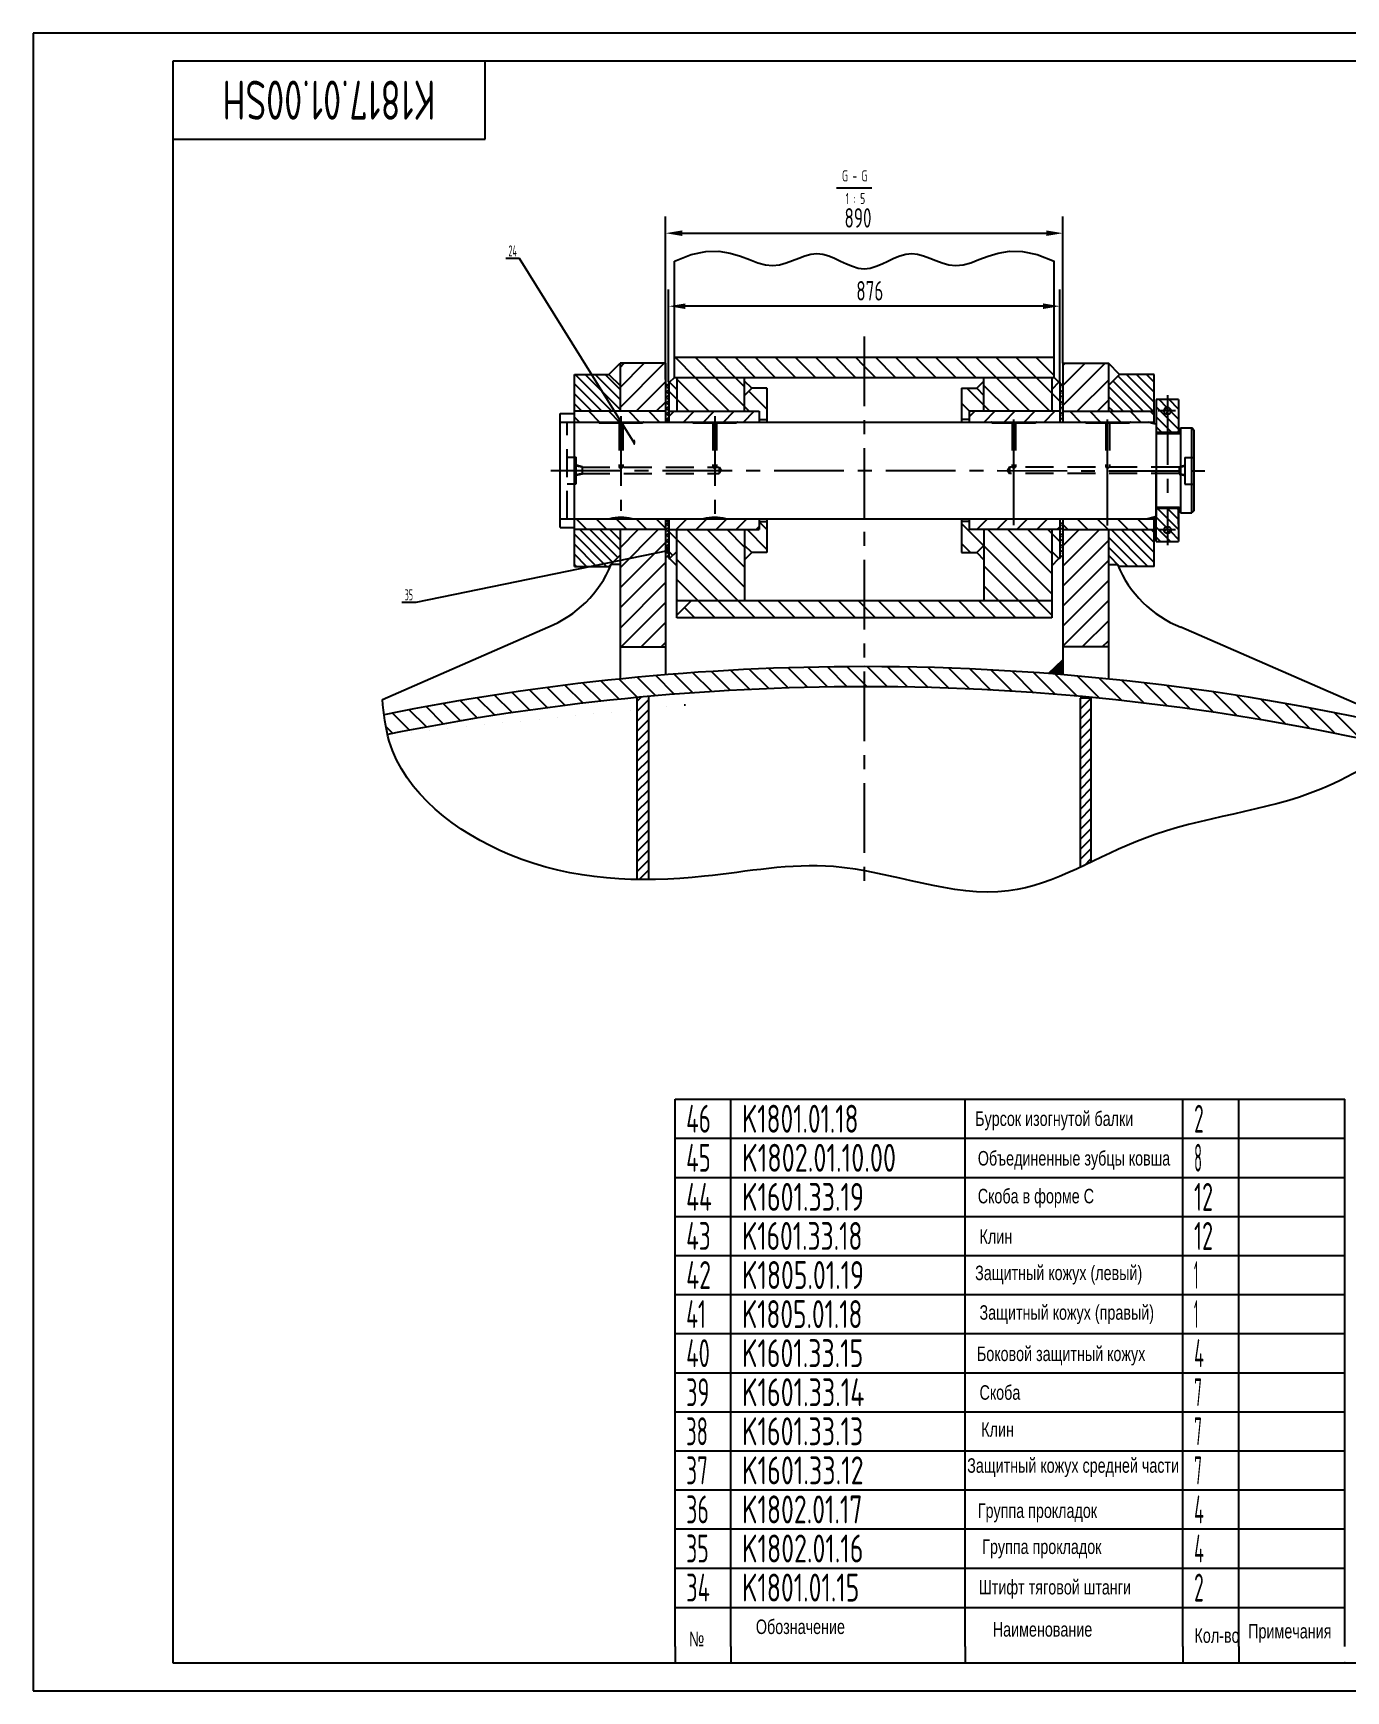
# Model space of a CAD drawing. Header units: millimetres. Extents: x 0 to 21000, y 0 to 14850.
# Drawn here: x 0 to 11759, y 0 to 14850 of the extents above; entities that cross this region are included whole.
import ezdxf
from ezdxf.enums import TextEntityAlignment as Align

# ---------------------------------------------------------------- set-up
doc = ezdxf.new("R2010")
doc.units = ezdxf.units.MM
doc.header["$LTSCALE"] = 500
doc.linetypes.add('F', pattern=[0.75, 0.5, -0.25])
doc.linetypes.add('G', pattern=[2, 1.25, -0.25, 0.25, -0.25])
for name, color, linetype in [('01', 7, 'Continuous'), ('02', 1, 'Continuous'), ('04', 2, 'F'), ('05', 4, 'G'), ('08', 1, 'Continuous'), ('11', 3, 'Continuous')]:
    doc.layers.add(name, color=color, linetype=linetype)
doc.styles.get("Standard").update_dxf_attribs({"font": 'isocp', "width": 0.707, "bigfont": 'intecad.shx'})
doc.dimstyles.new('INTE', dxfattribs={"dimscale": 50, "dimtxt": 3.5, "dimasz": 3, "dimexe": 3, "dimexo": 0, "dimgap": 1, "dimtad": 1, "dimdec": 3, "dimdsep": 46, "dimtxsty": 'Standard', "dimcen": 0, "dimclrd": 1, "dimclre": 1, "dimclrt": 3, "dimadec": 4, "dimazin": 0, "dimtfac": 1, "dimtdec": 3, "dimtmove": 0, "dimatfit": 0, "dimfxl": 1, "dimarcsym": 0})
pattern_1 = [(135, (-21492.16, -3377.96), (-89.80256, -89.80256), [])]
pattern_2 = [(45, (2329.9, 6773.44), (-89.8026, 89.8026), [])]
pattern_3 = [(45, (2329.896, 6773.435), (-44.9013, 44.9013), [])]

# ---------------------------------------------------------------- blocks, each defined once
blk = doc.blocks.new('*D174')
at = {"layer": '08', "color": 1, "lineweight": -2}
for p, q in [((5665, 11746), (5665, 13208)), ((9225, 11893), (9225, 13208)), ((5815, 13058), (9075, 13058))]:
    blk.add_line(p, q, dxfattribs=at)
at = {"layer": '08', "color": 1}
for points in [[(5815, 13083), (5815, 13033), (5665, 13058)], [(9075, 13083), (9075, 13033), (9225, 13058)]]:
    blk.add_solid(points, dxfattribs=at)
at = {"layer": 'Defpoints', "color": 0}
for p in [(9225, 13058), (9225, 11893), (5665, 11746)]:
    blk.add_point(p, dxfattribs=at)
at = {"layer": '08', "color": 3, "insert": (7389, 13195), "char_height": 175, "attachment_point": 5}
blk.add_mtext('890', dxfattribs=at)
blk = doc.blocks.new('*D175')
at = {"layer": '08', "color": 1, "lineweight": -2}
for p, q in [((5693, 11723), (5693, 12554)), ((9197, 11723), (9197, 12554)), ((9047, 12404), (5843, 12404))]:
    blk.add_line(p, q, dxfattribs=at)
at = {"layer": '08', "color": 1}
for points in [[(5843, 12429), (5843, 12379), (5693, 12404)], [(9047, 12429), (9047, 12379), (9197, 12404)]]:
    blk.add_solid(points, dxfattribs=at)
at = {"layer": 'Defpoints', "color": 0}
for p in [(5693, 12404), (5693, 11723), (9197, 11723)]:
    blk.add_point(p, dxfattribs=at)
at = {"layer": '08', "color": 3, "insert": (7495, 12542), "char_height": 175, "attachment_point": 5}
blk.add_mtext('876', dxfattribs=at)
blk = doc.blocks.new('*U114', base_point=(251.96, 168.31))
at = {"layer": '01'}
for p, q in [((251.96, 168.31), (251.96, 182.31)), ((195.96, 168.31), (251.96, 168.31))]:
    blk.add_line(p, q, dxfattribs=at)
blk = doc.blocks.new('*U115')
at = {"layer": '04'}
blk.add_blockref('*U114', (0, 0), dxfattribs=at)
blk = doc.blocks.new('*U116')
at = {"layer": '01'}
for points in [[(415, 292), (25, 292)], [(25, 292), (25, 5)], [(25, 5), (415, 5)]]:
    blk.add_lwpolyline(points, dxfattribs=at)
at = {"layer": '02'}
for points in [[(420, 297), (0, 297)], [(0, 297), (0, 0)], [(0, 0), (420, 0)]]:
    blk.add_lwpolyline(points, dxfattribs=at)
blk = doc.blocks.new('*U154')
at = {"layer": '01'}
for p, q in [((0, -350), (0, 0)), ((6000, -350), (6000, 0))]:
    blk.add_line(p, q, dxfattribs=at)
at = {"layer": '02'}
for p, q in [((0, 0), (500, 0)), ((500, -350), (500, 0)), ((500, 0), (2600, 0)), ((2600, -350), (2600, 0)), ((2600, 0), (4550, 0)), ((4550, -350), (4550, 0)), ((4550, 0), (5050, 0)), ((5050, -350), (5050, 0)), ((5050, 0), (6000, 0))]:
    blk.add_line(p, q, dxfattribs=at)
blk = doc.blocks.new('*U155')
at = {"layer": '01'}
for p, q in [((0, -350), (0, 0)), ((6000, -350), (6000, 0))]:
    blk.add_line(p, q, dxfattribs=at)
at = {"layer": '02'}
for p, q in [((0, 0), (500, 0)), ((500, -350), (500, 0)), ((500, 0), (2600, 0)), ((2600, -350), (2600, 0)), ((2600, 0), (4550, 0)), ((4550, -350), (4550, 0)), ((4550, 0), (5050, 0)), ((5050, -350), (5050, 0)), ((5050, 0), (6000, 0))]:
    blk.add_line(p, q, dxfattribs=at)
blk = doc.blocks.new('*U156')
at = {"layer": '01'}
for p, q in [((0, -350), (0, 0)), ((6000, -350), (6000, 0))]:
    blk.add_line(p, q, dxfattribs=at)
at = {"layer": '02'}
for p, q in [((0, 0), (500, 0)), ((500, -350), (500, 0)), ((500, 0), (2600, 0)), ((2600, -350), (2600, 0)), ((2600, 0), (4550, 0)), ((4550, -350), (4550, 0)), ((4550, 0), (5050, 0)), ((5050, -350), (5050, 0)), ((5050, 0), (6000, 0))]:
    blk.add_line(p, q, dxfattribs=at)
blk = doc.blocks.new('*U157')
at = {"layer": '01'}
for p, q in [((0, -350), (0, 0)), ((6000, -350), (6000, 0))]:
    blk.add_line(p, q, dxfattribs=at)
at = {"layer": '02'}
for p, q in [((0, 0), (500, 0)), ((500, -350), (500, 0)), ((500, 0), (2600, 0)), ((2600, -350), (2600, 0)), ((2600, 0), (4550, 0)), ((4550, -350), (4550, 0)), ((4550, 0), (5050, 0)), ((5050, -350), (5050, 0)), ((5050, 0), (6000, 0))]:
    blk.add_line(p, q, dxfattribs=at)
blk = doc.blocks.new('*U158')
at = {"layer": '01'}
for p, q in [((0, -350), (0, 0)), ((6000, -350), (6000, 0))]:
    blk.add_line(p, q, dxfattribs=at)
at = {"layer": '02'}
for p, q in [((0, 0), (500, 0)), ((500, -350), (500, 0)), ((500, 0), (2600, 0)), ((2600, -350), (2600, 0)), ((2600, 0), (4550, 0)), ((4550, -350), (4550, 0)), ((4550, 0), (5050, 0)), ((5050, -350), (5050, 0)), ((5050, 0), (6000, 0))]:
    blk.add_line(p, q, dxfattribs=at)
blk = doc.blocks.new('*U159')
at = {"layer": '01'}
for p, q in [((0, -350), (0, 0)), ((6000, -350), (6000, 0))]:
    blk.add_line(p, q, dxfattribs=at)
at = {"layer": '02'}
for p, q in [((0, 0), (500, 0)), ((500, -350), (500, 0)), ((500, 0), (2600, 0)), ((2600, -350), (2600, 0)), ((2600, 0), (4550, 0)), ((4550, -350), (4550, 0)), ((4550, 0), (5050, 0)), ((5050, -350), (5050, 0)), ((5050, 0), (6000, 0))]:
    blk.add_line(p, q, dxfattribs=at)
blk = doc.blocks.new('*U160')
at = {"layer": '01'}
for p, q in [((0, -350), (0, 0)), ((6000, -350), (6000, 0))]:
    blk.add_line(p, q, dxfattribs=at)
at = {"layer": '02'}
for p, q in [((0, 0), (500, 0)), ((500, -350), (500, 0)), ((500, 0), (2600, 0)), ((2600, -350), (2600, 0)), ((2600, 0), (4550, 0)), ((4550, -350), (4550, 0)), ((4550, 0), (5050, 0)), ((5050, -350), (5050, 0)), ((5050, 0), (6000, 0))]:
    blk.add_line(p, q, dxfattribs=at)
blk = doc.blocks.new('*U161')
at = {"layer": '01'}
for p, q in [((0, -350), (0, 0)), ((6000, -350), (6000, 0))]:
    blk.add_line(p, q, dxfattribs=at)
at = {"layer": '02'}
for p, q in [((0, 0), (500, 0)), ((500, -350), (500, 0)), ((500, 0), (2600, 0)), ((2600, -350), (2600, 0)), ((2600, 0), (4550, 0)), ((4550, -350), (4550, 0)), ((4550, 0), (5050, 0)), ((5050, -350), (5050, 0)), ((5050, 0), (6000, 0))]:
    blk.add_line(p, q, dxfattribs=at)
blk = doc.blocks.new('*U162')
at = {"layer": '01'}
for p, q in [((0, -350), (0, 0)), ((6000, -350), (6000, 0))]:
    blk.add_line(p, q, dxfattribs=at)
at = {"layer": '02'}
for p, q in [((0, 0), (500, 0)), ((500, -350), (500, 0)), ((500, 0), (2600, 0)), ((2600, -350), (2600, 0)), ((2600, 0), (4550, 0)), ((4550, -350), (4550, 0)), ((4550, 0), (5050, 0)), ((5050, -350), (5050, 0)), ((5050, 0), (6000, 0))]:
    blk.add_line(p, q, dxfattribs=at)
blk = doc.blocks.new('*U163')
at = {"layer": '01'}
for p, q in [((0, -350), (0, 0)), ((6000, -350), (6000, 0))]:
    blk.add_line(p, q, dxfattribs=at)
at = {"layer": '02'}
for p, q in [((0, 0), (500, 0)), ((500, -350), (500, 0)), ((500, 0), (2600, 0)), ((2600, -350), (2600, 0)), ((2600, 0), (4550, 0)), ((4550, -350), (4550, 0)), ((4550, 0), (5050, 0)), ((5050, -350), (5050, 0)), ((5050, 0), (6000, 0))]:
    blk.add_line(p, q, dxfattribs=at)
blk = doc.blocks.new('*U164')
at = {"layer": '01'}
for p, q in [((0, -350), (0, 0)), ((6000, -350), (6000, 0))]:
    blk.add_line(p, q, dxfattribs=at)
at = {"layer": '02'}
for p, q in [((0, 0), (500, 0)), ((500, -350), (500, 0)), ((500, 0), (2600, 0)), ((2600, -350), (2600, 0)), ((2600, 0), (4550, 0)), ((4550, -350), (4550, 0)), ((4550, 0), (5050, 0)), ((5050, -350), (5050, 0)), ((5050, 0), (6000, 0))]:
    blk.add_line(p, q, dxfattribs=at)
blk = doc.blocks.new('*U165')
at = {"layer": '01'}
for p, q in [((0, -350), (0, 0)), ((6000, -350), (6000, 0))]:
    blk.add_line(p, q, dxfattribs=at)
at = {"layer": '02'}
for p, q in [((0, 0), (500, 0)), ((500, -350), (500, 0)), ((500, 0), (2600, 0)), ((2600, -350), (2600, 0)), ((2600, 0), (4550, 0)), ((4550, -350), (4550, 0)), ((4550, 0), (5050, 0)), ((5050, -350), (5050, 0)), ((5050, 0), (6000, 0))]:
    blk.add_line(p, q, dxfattribs=at)
blk = doc.blocks.new('*U166')
at = {"layer": '01'}
for p, q in [((0, -350), (0, 0)), ((0, 0), (500, 0)), ((500, 0), (2600, 0)), ((2600, 0), (4550, 0)), ((4550, 0), (5050, 0)), ((5050, 0), (6000, 0)), ((6000, -350), (6000, 0))]:
    blk.add_line(p, q, dxfattribs=at)
at = {"layer": '02'}
for p, q in [((500, -350), (500, 0)), ((2600, -350), (2600, 0)), ((4550, -350), (4550, 0)), ((5050, -350), (5050, 0))]:
    blk.add_line(p, q, dxfattribs=at)
blk = doc.blocks.new('*U181')
at = {"layer": '01'}
for p, q in [((0, -350), (0, 0)), ((6000, -350), (6000, 0))]:
    blk.add_line(p, q, dxfattribs=at)
at = {"layer": '02'}
for p, q in [((0, 0), (500, 0)), ((500, -350), (500, 0)), ((500, 0), (2600, 0)), ((2600, -350), (2600, 0)), ((2600, 0), (4550, 0)), ((4550, -350), (4550, 0)), ((4550, 0), (5050, 0)), ((5050, -350), (5050, 0)), ((5050, 0), (6000, 0))]:
    blk.add_line(p, q, dxfattribs=at)

msp = doc.modelspace()

# ---------------------------------------------------------------- hatches: boundary and pattern name
at = {"layer": '01'}
msp.add_hatch(color=256, dxfattribs=at).paths.add_polyline_path([(9225.1963, 9236.3097), (9225.1963, 9102.064, 0.0014916738), (9096.2443, 9112.3)])
at = {"layer": '02', "linetype": 'Continuous'}
h = msp.add_hatch(dxfattribs=at)
h.set_pattern_fill('LINE', color=1, scale=40, angle=45, style=0)
h.set_pattern_definition(pattern_2)
h.paths.add_polyline_path([(5665.1963, 10210.1703), (5257.1963, 10126.0031), (5257.1963, 9351.2595), (5665.1963, 9351.2595)])
h.paths.add_polyline_path([(5665.1963, 10402.5835), (5257.1963, 10402.5835), (5257.1963, 10126.0031), (5665.1963, 10210.1703)])
h.paths.add_polyline_path([(5665.1963, 11892.5835), (5257.1963, 11892.5835), (5257.1963, 11462.5835), (5665.1963, 11462.5835)])
at = {"layer": '02'}
h = msp.add_hatch(dxfattribs=at)
h.set_pattern_fill('ANSI31', color=256, scale=40, angle=90, style=0)
h.set_pattern_definition(pattern_1)
h.paths.add_polyline_path([(5893.1963, 9764.5835), (5765.1963, 9636.5835), (5765.1963, 9612.5835), (7445.1963, 9612.5835), (7445.1963, 9764.5835)])
h.paths.add_polyline_path([(9125.1963, 9612.5835), (9125.1963, 9636.5835), (8997.1963, 9764.5835), (7445.1963, 9764.5835), (7445.1963, 9612.5835)])
h.paths.add_polyline_path([(9125.1963, 9764.5835), (9125.1963, 10402.5835), (8517.1963, 10402.5835), (8517.1963, 9764.5835)])
h.paths.add_polyline_path([(6373.1963, 10402.5835), (5765.1963, 10402.5835), (5765.1963, 9764.5835), (6373.1963, 9764.5835)])
h.paths.add_polyline_path([(5765.1963, 11766.5835), (5765.1963, 11462.5835), (6373.1963, 11462.5835), (6373.1963, 11766.5835)])
h.paths.add_polyline_path([(9125.1963, 11462.5835), (9125.1963, 11766.5835), (8517.1963, 11766.5835), (8517.1963, 11462.5835)])
h.paths.add_polyline_path([(9145.1963, 11766.5835), (9145.1963, 11946.5835), (7445.1963, 11946.5835), (7445.1963, 11766.5835)])
h.paths.add_polyline_path([(8385.1963, 11462.5835), (8517.1963, 11462.5835), (8517.1963, 11604.5835), (8453.1963, 11668.5835), (8317.1963, 11668.5835), (8317.1963, 11388.5835), (8385.1963, 11388.5835)])
h.paths.add_polyline_path([(8453.1963, 10196.5835), (8517.1963, 10260.5835), (8517.1963, 10402.5835), (8385.1963, 10402.5835), (8385.1963, 10476.5835), (8317.1963, 10476.5835), (8317.1963, 10196.5835)])
h.paths.add_polyline_path([(9125.1963, 10206.5835), (9189.1963, 10142.5835), (9197.1963, 10142.5835), (9197.1963, 10402.5835), (9125.1963, 10402.5835)])
h.paths.add_polyline_path([(9197.1963, 11722.5835), (9189.1963, 11722.5835), (9125.1963, 11658.5835), (9125.1963, 11462.5835), (9197.1963, 11462.5835)])
h.paths.add_polyline_path([(6373.1963, 11604.5835), (6373.1963, 11462.5835), (6505.1963, 11462.5835), (6505.1963, 11388.5835), (6573.1963, 11388.5835), (6573.1963, 11668.5835), (6437.1963, 11668.5835)])
h.paths.add_polyline_path([(6505.1963, 10402.5835), (6373.1963, 10402.5835), (6373.1963, 10260.5835), (6437.1963, 10196.5835), (6573.1963, 10196.5835), (6573.1963, 10476.5835), (6505.1963, 10476.5835)])
h.paths.add_polyline_path([(5765.1963, 10402.5835), (5693.1963, 10402.5835), (5693.1963, 10142.5835), (5701.1963, 10142.5835), (5765.1963, 10206.5835)])
h.paths.add_polyline_path([(5765.1963, 11658.5835), (5701.1963, 11722.5835), (5693.1963, 11722.5835), (5693.1963, 11462.5835), (5765.1963, 11462.5835)])
h = msp.add_hatch(dxfattribs=at)
h.set_pattern_fill('ANSI31', color=256, scale=40, angle=90, style=0)
h.set_pattern_definition(pattern_1)
h.paths.add_polyline_path([(5745.1963, 11946.5835), (5745.1963, 11766.5835), (7445.1963, 11766.5835), (7445.1963, 11946.5835)])
at = {"layer": '02', "linetype": 'Continuous'}
h = msp.add_hatch(dxfattribs=at)
h.set_pattern_fill('LINE', color=1, scale=40, angle=45, style=0)
h.set_pattern_definition(pattern_2)
h.paths.add_polyline_path([(9633.1963, 10007.2595), (9633.1963, 10402.5835), (9225.1963, 10402.5835), (9225.1963, 9351.2595), (9633.1963, 9351.2595)])
h.paths.add_polyline_path([(9633.1963, 11892.5835), (9225.1963, 11892.5835), (9225.1963, 11462.5835), (9633.1963, 11462.5835)])
at = {"layer": '02'}
h = msp.add_hatch(dxfattribs=at)
h.set_pattern_fill('LINE', color=256, scale=20, angle=135, style=0)
h.set_pattern_definition([(135, (2329.896, 6773.435), (-44.9013, -44.9013), [])])
h.paths.add_polyline_path([(5257.1963, 10402.5835), (4849.1963, 10402.5835), (4849.1963, 10072.5835), (4998.2447, 10072.5835), (5198.5093, 10113.8965), (5257.1963, 10172.5835)])
h.paths.add_polyline_path([(5198.5093, 10113.8965), (4998.2447, 10072.5835), (5157.1963, 10072.5835)], flags=17)
h.paths.add_polyline_path([(5003.1046, 11792.5835), (4849.1963, 11792.5835), (4849.1963, 11462.5835), (5208.4904, 11462.5835)])
h.paths.add_polyline_path([(5257.1963, 11692.5835), (5157.1963, 11792.5835), (5003.1046, 11792.5835), (5208.4904, 11462.5835), (5257.1963, 11462.5835)])
h.paths.add_polyline_path([(10041.1963, 10402.5835), (9633.1963, 10402.5835), (9633.1963, 10172.5835), (9733.1963, 10072.5835), (10041.1963, 10072.5835)])
h.paths.add_polyline_path([(10041.1963, 11792.5835), (9733.1963, 11792.5835), (9633.1963, 11692.5835), (9633.1963, 11462.5835), (10041.1963, 11462.5835)])
h = msp.add_hatch(dxfattribs=at)
h.set_pattern_fill('ANGLE', color=256, scale=5, angle=45, style=0)
h.set_pattern_definition([(45, (-21492.16, -3377.96), (-24.695704, 24.695704), [25.4, -9.525]), (135, (-21492.16, -3377.96), (-24.695704, -24.695704), [25.4, -9.525])])
h.paths.add_polyline_path([(5693.1963, 10481.4336), (5665.1963, 10481.4215), (5665.1963, 10161.4311), (5693.1963, 10161.4433)])
h.paths.add_polyline_path([(5665.1963, 11382.0304), (5693.1963, 11382.0183), (5693.1963, 11702.0183), (5665.1963, 11702.0305)])
h = msp.add_hatch(dxfattribs=at)
h.set_pattern_fill('ANGLE', color=256, scale=5, angle=45, style=0)
h.set_pattern_definition([(135, (36382.553, -3377.96), (24.695704, 24.695704), [25.4, -9.525]), (45, (36382.553, -3377.96), (24.695704, -24.695704), [25.4, -9.525])])
h.paths.add_polyline_path([(9197.1963, 10481.4336), (9225.1963, 10481.4215), (9225.1963, 10161.4311), (9197.1963, 10161.4433)])
h.paths.add_polyline_path([(9225.1963, 11382.0304), (9197.1963, 11382.0183), (9197.1963, 11702.0183), (9225.1963, 11702.0305)])
h = msp.add_hatch(dxfattribs=at)
h.set_pattern_fill('ANSI31', color=256, scale=40, angle=90, style=0)
h.set_pattern_definition(pattern_1)
h.paths.add_polyline_path([(5665.1963, 11366.5835), (5665.1963, 11462.5835), (4849.1963, 11462.5835), (4849.1963, 11366.5835)])
h.paths.add_polyline_path([(5665.1963, 10498.5835), (4849.1963, 10498.5835), (4849.1963, 10402.5835), (5665.1963, 10402.5835)])
h.paths.add_polyline_path([(10041.1963, 10498.5835), (9225.1963, 10498.5835), (9225.1963, 10402.5835), (10041.1963, 10402.5835)])
h.paths.add_polyline_path([(9225.1963, 11366.5835), (10041.1963, 11366.5835), (10041.1963, 11462.5835), (9225.1963, 11462.5835)])
h = msp.add_hatch(dxfattribs=at)
h.set_pattern_fill('ANSI31', color=256, scale=40, style=0)
h.set_pattern_definition([(45, (-21492.16, -3377.96), (-89.80256, 89.80256), [])])
h.paths.add_polyline_path([(9197.1963, 11366.5835), (9197.1963, 11462.5835), (8385.1963, 11462.5835), (8385.1963, 11366.5835)])
h.paths.add_polyline_path([(9197.1963, 10402.5835), (9197.1963, 10498.5835), (8385.1963, 10498.5835), (8385.1963, 10402.5835)])
h.paths.add_polyline_path([(6505.1963, 10402.5835), (6505.1963, 10498.5835), (5693.1963, 10498.5835), (5693.1963, 10402.5835)])
h.paths.add_polyline_path([(6505.1963, 11366.5835), (6505.1963, 11462.5835), (5693.1963, 11462.5835), (5693.1963, 11366.5835)])
h = msp.add_hatch(dxfattribs=at)
h.set_pattern_fill('ANSI31', color=256, scale=20, angle=90, style=0)
h.set_pattern_definition([(135, (-12384.057, 4761.58), (-44.90128, -44.90128), [])])
h.paths.add_polyline_path([(10261.1963, 10580.5835), (10249.1963, 10592.5835), (10161.1963, 10592.5835), (10161.1963, 10431.1835, -0.4142135624), (10193.1963, 10399.1835, -0.4142135624), (10161.1963, 10367.1835), (10161.1963, 10297.5835), (10261.1963, 10297.5835)])
h.paths.add_polyline_path([(10161.1963, 10592.5835), (10073.1963, 10592.5835), (10061.1963, 10580.5835), (10061.1963, 10297.5835), (10161.1963, 10297.5835), (10161.1963, 10367.1835, -0.4142135624), (10129.1963, 10399.1835, -0.4142135624), (10161.1963, 10431.1835)])
h.paths.add_polyline_path([(10161.1963, 11272.5835), (10249.1963, 11272.5835), (10261.1963, 11284.5835), (10261.1963, 11567.5835), (10161.1963, 11567.5835), (10161.1963, 11497.9835, -0.4142135624), (10193.1963, 11465.9835, -0.4142135624), (10161.1963, 11433.9835)])
h.paths.add_polyline_path([(10161.1963, 11433.9835, -0.4142135624), (10129.1963, 11465.9835, -0.4142135624), (10161.1963, 11497.9835), (10161.1963, 11567.5835), (10061.1963, 11567.5835), (10061.1963, 11284.5835), (10073.1963, 11272.5835), (10161.1963, 11272.5835)])
h = msp.add_hatch(dxfattribs=at)
h.set_pattern_fill('ANSI31', color=256, scale=10, style=0)
h.set_pattern_definition([(45, (-12384.057, 4761.58), (-22.45064, 22.45064), [])])
h.paths.add_polyline_path([(10161.1963, 11497.9835), (10161.1963, 11465.9835), (10129.1963, 11465.9835, -0.4142135624)])
h.paths.add_polyline_path([(10161.1963, 11497.9835, -0.4142135624), (10193.1963, 11465.9835), (10161.1963, 11465.9835)])
h.paths.add_polyline_path([(10161.1963, 11465.9835), (10193.1963, 11465.9835, -0.4142135624), (10161.1963, 11433.9835)])
h.paths.add_polyline_path([(10129.1963, 11465.9835), (10161.1963, 11465.9835), (10161.1963, 11433.9835, -0.4142135624)])
h = msp.add_hatch(dxfattribs=at)
h.set_pattern_fill('ANSI31', color=256, scale=10, style=0)
h.set_pattern_definition([(225, (33776.05, 13823.677), (22.45064, -22.45064), [])])
h.paths.add_polyline_path([(10161.1963, 10367.1835), (10161.1963, 10399.1835), (10129.1963, 10399.1835, 0.4142135624)])
h.paths.add_polyline_path([(10161.1963, 10367.1835, 0.4142135624), (10193.1963, 10399.1835), (10161.1963, 10399.1835)])
h.paths.add_polyline_path([(10161.1963, 10399.1835), (10193.1963, 10399.1835, 0.4142135624), (10161.1963, 10431.1835)])
h.paths.add_polyline_path([(10129.1963, 10399.1835), (10161.1963, 10399.1835), (10161.1963, 10431.1835, 0.4142135624)])
h = msp.add_hatch(dxfattribs=at)
h.set_pattern_fill('LINE', color=256, scale=40, angle=135, style=0)
h.set_pattern_definition([(135, (2329.9, 6773.44), (-89.8026, -89.8026), [])])
edge = h.paths.add_edge_path()
edge.add_arc((7445.1963, -12504.7405), 21680, 90, 101.44434875)
edge.add_spline(control_points=[(3143.5365, 8744.2153), (3150.9405, 8684.0744), (3160.5407, 8624.7038), (3174.2944, 8566.79)], knot_values=[10020.3268669508, 10020.3268669508, 10020.3268669508, 10020.3268669508, 10201.1644515041, 10201.1644515041, 10201.1644515041, 10201.1644515041], degree=3, periodic=0)
edge.add_arc((7445.1963, -12504.7405), 21500, 90, 101.4578271, ccw=False)
edge.add_line((7445.1963, 8995.2595), (7445.1963, 9175.2595))
edge = h.paths.add_edge_path()
edge.add_line((7445.1963, 9175.2595), (7445.1963, 8995.2595))
edge.add_arc((7445.1963, -12504.7405), 21500, 77.16145515, 90, ccw=False)
edge.add_spline(control_points=[(12222.5923, 8457.7614), (12291.3156, 8502.8783), (12359.7173, 8548.866), (12428.1191, 8594.8538)], knot_values=[0, 0, 0, 0, 243.87682243, 243.87682243, 243.87682243, 243.87682243], degree=3, periodic=0)
edge.add_arc((7445.1963, -12504.7405), 21680, 76.7123707, 90)
h = msp.add_hatch(dxfattribs=at)
h.set_pattern_fill('LINE', color=256, scale=20, angle=45, style=0)
h.set_pattern_definition(pattern_3)
edge = h.paths.add_edge_path()
edge.add_arc((7445.1963, -12504.7405), 21500, 95.16093132, 95.42856551)
edge.add_line((5411.1963, 8898.8303), (5411.1963, 7267.8686))
edge.add_spline(control_points=[(5411.1963, 7267.8686), (5444.5208, 7267.3061), (5477.8561, 7267.1554), (5511.1963, 7267.3918)], knot_values=[7222.005658874, 7222.005658874, 7222.005658874, 7222.005658874, 7321.8042094901, 7321.8042094901, 7321.8042094901, 7321.8042094901], degree=3, periodic=0)
edge.add_line((5511.1963, 7267.3918), (5511.1963, 8908.0978))
h = msp.add_hatch(dxfattribs=at)
h.set_pattern_fill('LINE', color=256, scale=20, angle=45, style=0)
h.set_pattern_definition(pattern_3)
edge = h.paths.add_edge_path()
edge.add_line((9479.1963, 8891.7766), (9379.1963, 8891.7766))
edge.add_line((9379.1963, 8891.7766), (9379.1963, 7377.2235))
edge.add_spline(control_points=[(9379.1963, 7377.2235), (9412.5079, 7392.6061), (9445.8318, 7408.2899), (9479.1963, 7424.0988)], knot_values=[3181.0249466487, 3181.0249466487, 3181.0249466487, 3181.0249466487, 3289.2607290553, 3289.2607290553, 3289.2607290553, 3289.2607290553], degree=3, periodic=0)
edge.add_line((9479.1963, 7424.0988), (9479.1963, 8891.7766))

# ---------------------------------------------------------------- linework, layer by layer
for p, q in [((10061.1963, 11567.5835), (10061.1963, 10518.9835)), ((10261.1963, 11567.5835), (10061.1963, 11567.5835)), ((10276.6963, 11313.5835), (10276.6963, 10551.5835)), ((10378.2963, 10551.5835), (10378.2963, 11313.5835)), ((10397.3363, 11294.5435), (10378.2963, 11313.5835)), ((10397.3363, 11294.5435), (10397.3363, 10570.6235)), ((10397.3363, 10570.6235), (10378.2963, 10551.5835))]:
    msp.add_line(p, q)
at = {"layer": '01'}
for p, q in [((7197.3511, 13462.9791), (7511.927, 13462.9791)), ((5745.1963, 11766.5835), (5745.1963, 12808.1164)), ((9145.1963, 11766.5835), (9145.1963, 12808.1164)), ((5665.1963, 11892.5835), (5257.1963, 11892.5835)), ((5665.1963, 11892.5835), (5665.1963, 11366.5835)), ((5665.1963, 11892.5835), (5665.1963, 11366.5835)), ((9225.1963, 11892.5835), (9225.1963, 11366.5835)), ((9225.1963, 11892.5835), (9633.1963, 11892.5835)), ((5701.1963, 11722.5835), (5745.1963, 11766.5835)), ((5765.1963, 11766.5835), (5765.1963, 11462.5835)), ((9125.1963, 11766.5835), (9125.1963, 11462.5835)), ((9189.1963, 11722.5835), (9145.1963, 11766.5835)), ((5693.1963, 11722.5835), (5701.1963, 11722.5835)), ((5693.1963, 11722.5835), (5693.1963, 11366.5835)), ((5701.1963, 11722.5835), (5765.1963, 11658.5835)), ((9189.1963, 11722.5835), (9125.1963, 11658.5835)), ((9197.1963, 11722.5835), (9189.1963, 11722.5835)), ((9197.1963, 11722.5835), (9197.1963, 11366.5835)), ((5665.1963, 10498.5835), (5665.1963, 9102.064)), ((5693.1963, 10498.5835), (5693.1963, 10142.5835)), ((5765.1963, 9612.5835), (5765.1963, 10402.5835)), ((6373.1963, 10402.5835), (6373.1963, 9764.5835)), ((8517.1963, 10402.5835), (8517.1963, 9764.5835)), ((9125.1963, 10402.5835), (9125.1963, 9612.5835)), ((9197.1963, 10498.5835), (9197.1963, 10142.5835)), ((9225.1963, 10498.5835), (9225.1963, 9102.064)), ((5693.1963, 10142.5835), (5701.1963, 10142.5835)), ((5765.1963, 10206.5835), (5701.1963, 10142.5835)), ((5765.1963, 10078.5835), (5701.1963, 10142.5835)), ((9125.1963, 10206.5835), (9189.1963, 10142.5835)), ((9125.1963, 10078.5835), (9189.1963, 10142.5835)), ((9197.1963, 10142.5835), (9189.1963, 10142.5835)), ((9125.1963, 9764.5835), (5765.1963, 9764.5835)), ((5893.1963, 9764.5835), (5765.1963, 9636.5835)), ((8997.1963, 9764.5835), (9125.1963, 9636.5835)), ((3129.6476, 8881.8308), (4609.8454, 9529.2298)), ((9125.1963, 9612.5835), (5765.1963, 9612.5835)), ((12173.1963, 8701.4356), (10280.5472, 9529.2298)), ((9096.2443, 9112.3), (9225.1963, 9236.3097)), ((5750, 396.7095), (5750, 250))]:
    msp.add_line(p, q, dxfattribs=at)
at = {"layer": '01', "color": 7, "linetype": 'Continuous'}
for p, q in [((5157.1963, 11792.5835), (5257.1963, 11892.5835)), ((5257.1963, 11892.5835), (5257.1963, 11462.5835)), ((5745.1963, 11946.5835), (9145.1963, 11946.5835)), ((9225.1963, 11891.2595), (9225.1963, 11462.5835)), ((9633.1963, 11892.5835), (9633.1963, 11462.5835)), ((9733.1963, 11792.5835), (9633.1963, 11892.5835)), ((9633.1963, 11891.2595), (9633.1963, 11462.5835)), ((4849.1963, 11792.5835), (5157.1963, 11792.5835)), ((4849.1963, 10072.5835), (4849.1963, 11792.5835)), ((5157.1963, 11792.5835), (5257.1963, 11692.5835)), ((5745.1963, 11766.5835), (9145.1963, 11766.5835)), ((6373.1963, 11462.5835), (6373.1963, 11766.5835)), ((6437.1963, 11668.5835), (6373.1963, 11732.5835)), ((8453.1963, 11668.5835), (8517.1963, 11732.5835)), ((8517.1963, 11462.5835), (8517.1963, 11766.5835)), ((9733.1963, 11792.5835), (9633.1963, 11692.5835)), ((10041.1963, 11792.5835), (9733.1963, 11792.5835)), ((10041.1963, 11351.5378), (10041.1963, 11792.5835)), ((5665.3349, 11702.0304), (5693.3349, 11702.0183)), ((6437.1963, 11668.5835), (6373.1963, 11604.5835)), ((6573.1963, 11668.5835), (6437.1963, 11668.5835)), ((6573.1963, 11668.5835), (6573.1963, 11366.5835)), ((8317.1963, 11668.5835), (8317.1963, 11366.5835)), ((8317.1963, 11668.5835), (8453.1963, 11668.5835)), ((8453.1963, 11668.5835), (8517.1963, 11604.5835)), ((9225.0577, 11702.0304), (9197.0577, 11702.0183)), ((4721.1963, 11442.5835), (4849.1963, 11442.5835)), ((4721.1963, 10422.5835), (4721.1963, 11442.5835)), ((5665.1963, 11462.5835), (4849.1963, 11462.5835)), ((5693.1963, 11462.5835), (6505.1963, 11462.5835)), ((6505.1963, 11462.5835), (6505.1963, 11366.5835)), ((8385.1963, 11462.5835), (8385.1963, 11366.5835)), ((9197.1963, 11462.5835), (8385.1963, 11462.5835)), ((9225.1963, 11462.5835), (10041.1963, 11462.5835)), ((10261.1963, 11567.5835), (10261.1963, 11262.7835)), ((4721.1963, 11366.5835), (10041.1963, 11366.5835)), ((5065.1963, 11366.5835), (5065.1963, 11366.5835)), ((5071.1963, 11360.5835), (5459.1963, 11360.5835)), ((5465.1963, 11366.5835), (5465.1963, 11366.5835)), ((5665.1963, 11382.0304), (5693.1963, 11382.0183)), ((5905.1963, 11366.5835), (5905.1963, 11366.5835)), ((5911.1963, 11360.5835), (6299.1963, 11360.5835)), ((6305.1963, 11366.5835), (6305.1963, 11366.5835)), ((6505.1963, 11388.5835), (6573.1963, 11388.5835)), ((8385.1963, 11388.5835), (8317.1963, 11388.5835)), ((8585.1963, 11366.5835), (8585.1963, 11366.5835)), ((8591.1963, 11360.5835), (8979.1963, 11360.5835)), ((8985.1963, 11366.5835), (8985.1963, 11366.5835)), ((9425.1963, 11366.5835), (9425.1963, 11366.5835)), ((9431.1963, 11360.5835), (9819.1963, 11360.5835)), ((9825.1963, 11366.5835), (9825.1963, 11366.5835)), ((10041.1963, 11351.5378), (9984.9963, 11366.5835)), ((10061.1963, 11346.1835), (10041.1963, 11351.5378)), ((10276.6963, 11313.5835), (10378.2963, 11313.5835)), ((10073.1963, 11272.5835), (10061.1963, 11284.5835)), ((10061.1963, 11262.7835), (10261.1963, 11262.7835)), ((10073.1963, 11272.5835), (10073.1963, 11262.7835)), ((10249.1963, 11272.5835), (10073.1963, 11272.5835)), ((10261.1963, 11284.5835), (10249.1963, 11272.5835)), ((10249.1963, 11272.5835), (10249.1963, 11262.7835)), ((10261.1963, 11262.7835), (10276.6963, 11262.7835)), ((10061.1963, 10297.5835), (10061.1963, 10932.5835)), ((10073.1963, 10592.5835), (10061.1963, 10580.5835)), ((10073.1963, 10602.3631), (10073.1963, 10592.5835)), ((10249.1963, 10592.5835), (10073.1963, 10592.5835)), ((10073.9163, 10602.3835), (10261.1963, 10602.3835)), ((10249.1963, 10602.3835), (10249.1963, 10592.5835)), ((10261.1963, 10580.5835), (10249.1963, 10592.5835)), ((10261.1963, 10602.3835), (10261.1963, 10297.5835)), ((10261.1963, 10602.3835), (10263.9763, 10602.3835)), ((10261.2963, 10452.5835), (10261.2963, 10602.3835)), ((10276.6963, 10551.5835), (10378.2963, 10551.5835)), ((4721.1963, 10498.5835), (10041.1963, 10498.5835)), ((4721.1963, 10422.5835), (4849.1963, 10422.5835)), ((5665.1963, 10402.5835), (4849.1963, 10402.5835)), ((5257.1963, 10402.5835), (5257.1963, 9064.5677)), ((5665.1963, 10481.4215), (5693.1963, 10481.4336)), ((5693.1963, 10402.5835), (6505.1963, 10402.5835)), ((6505.1963, 10498.5835), (6505.1963, 10402.5835)), ((6505.1963, 10476.5835), (6573.1963, 10476.5835)), ((6573.1963, 10498.5835), (6573.1963, 10196.5835)), ((8317.1963, 10498.5835), (8317.1963, 10196.5835)), ((8385.1963, 10476.5835), (8317.1963, 10476.5835)), ((8385.1963, 10498.5835), (8385.1963, 10402.5835)), ((9197.1963, 10402.5835), (8385.1963, 10402.5835)), ((9225.1963, 10402.5835), (10041.1963, 10402.5835)), ((9225.1963, 10402.5835), (9225.1963, 9102.064)), ((9633.1963, 10402.5835), (9633.1963, 9064.5677)), ((9633.1963, 10402.5835), (9633.1963, 9064.5677)), ((10041.1963, 10513.6291), (9984.9963, 10498.5835)), ((10061.1963, 10518.9835), (10041.1963, 10513.6291)), ((10041.1963, 10072.5835), (10041.1963, 10513.6291)), ((6437.1963, 10196.5835), (6373.1963, 10260.5835)), ((8453.1963, 10196.5835), (8517.1963, 10260.5835)), ((10061.1963, 10297.5835), (10261.1963, 10297.5835)), ((5257.1963, 10172.5835), (5157.1963, 10072.5835)), ((5257.1963, 10172.5835), (5157.1963, 10072.5835)), ((5665.3349, 10161.4312), (5693.3349, 10161.4433)), ((6437.1963, 10196.5835), (6373.1963, 10132.5835)), ((6573.1963, 10196.5835), (6437.1963, 10196.5835)), ((8317.1963, 10196.5835), (8453.1963, 10196.5835)), ((8453.1963, 10196.5835), (8517.1963, 10132.5835)), ((9225.0577, 10161.4312), (9197.0577, 10161.4433)), ((9633.1963, 10172.5835), (9733.1963, 10072.5835)), ((4849.1963, 10072.5835), (5157.1963, 10072.5835)), ((5166.3554, 10063.4243), (5157.1963, 10072.5835)), ((5257.1963, 10088.8629), (5177.1963, 10088.8629)), ((9633.1963, 10088.8629), (9713.1963, 10088.8629)), ((9633.1963, 10007.2595), (9633.1963, 9064.5677)), ((9724.0372, 10063.4243), (9733.1963, 10072.5835)), ((10041.1963, 10072.5835), (9733.1963, 10072.5835)), ((5257.1963, 9351.2595), (5665.1963, 9351.2595)), ((9633.1963, 9351.2595), (9225.1963, 9351.2595)), ((5411.1963, 7267.8686), (5411.1963, 8898.8303)), ((5511.1963, 8908.0978), (5511.1963, 7267.3918)), ((9379.1963, 8891.7766), (9379.1963, 7377.2235)), ((9479.1963, 8891.7766), (9379.1963, 8891.7766)), ((9479.1963, 7424.0988), (9479.1963, 8891.7766))]:
    msp.add_line(p, q, dxfattribs=at)
at = {"layer": '01', "color": 1}
for p, q in [((6250, 396.7095), (6250, 250)), ((8350, 396.7095), (8350, 250)), ((10300, 396.7095), (10300, 250)), ((10800, 396.7095), (10800, 250))]:
    msp.add_line(p, q, dxfattribs=at)
at = {"layer": '01'}
for centre in [(10161.1963, 11465.9835), (10161.1963, 10399.1835)]:
    msp.add_circle(centre, 32, dxfattribs=at)
at = {"layer": '01', "color": 7, "linetype": 'Continuous'}
for centre, radius, start, end in [((5060.804, 11360.5835), 6, 30, 90), ((5071.1963, 11366.5835), 6, 210, 270), ((5459.1963, 11366.5835), 6, 270, 330), ((5469.5886, 11360.5835), 6, 90, 150), ((5900.804, 11360.5835), 6, 30, 90), ((5911.1963, 11366.5835), 6, 210, 270), ((6299.1963, 11366.5835), 6, 270, 330), ((6309.5886, 11360.5835), 6, 90, 150), ((8580.804, 11360.5835), 6, 30, 90), ((8591.1963, 11366.5835), 6, 210, 270), ((8979.1963, 11366.5835), 6, 270, 330), ((8989.5886, 11360.5835), 6, 90, 150), ((9420.804, 11360.5835), 6, 30, 90), ((9431.1963, 11366.5835), 6, 210, 270), ((9819.1963, 11366.5835), 6, 270, 330), ((9829.5886, 11360.5835), 6, 90, 150), ((10073.9163, 10589.6635), 12.72, 90, 180), ((10263.9763, 10589.6635), 12.72, 0, 90), ((7445.1963, -12504.7405), 21680, 90, 101.44434875), ((7445.1963, -12504.7405), 21680, 76.7123707, 90), ((7445.1963, -12504.7405), 21500, 90, 101.4578271), ((7445.1963, -12504.7405), 21500, 77.16145515, 90)]:
    msp.add_arc(centre, radius, start, end, dxfattribs=at)
at = {"layer": '01'}
for centre, radius, start, end in [((5265.1963, 10087.9168), 422.6667, 76.31445317, 103.68554683), ((6105.1963, 10087.9168), 422.6667, 76.31445317, 103.68554683), ((4237.1963, 10474.4222), 1016, 291.51720347, 337.69805708), ((10653.1963, 10474.4222), 1016, 202.30194292, 248.48279653)]:
    msp.add_arc(centre, radius, start, end, dxfattribs=at)
msp.add_point((11750, 250), dxfattribs=at)
at = {"layer": '02'}
for p, q in [((4357.544, 12829.8266), (4233.544, 12829.8266)), ((5384.1119, 11180.4066), (4357.544, 12829.8266)), ((5682.0944, 10213.6562), (3427.6048, 9748.5729)), ((3427.6048, 9748.5729), (3303.6048, 9748.5729))]:
    msp.add_line(p, q, dxfattribs=at)
msp.add_lwpolyline([(5745.1963, 12808.1164), (5894.9562, 12866.6203), (6026.8695, 12893.6476), (6143.0112, 12895.9718), (6245.4567, 12880.3664), (6336.2811, 12853.6047), (6417.5596, 12822.4601), (6491.3674, 12793.7062), (6559.7796, 12774.1164), (6624.5949, 12768.7375), (6686.5049, 12775.7101), (6745.9247, 12791.4484), (6803.2692, 12812.3664), (6858.9536, 12834.8781), (6913.3929, 12855.3976), (6967.0021, 12870.339), (7020.1963, 12876.1164), (7073.3213, 12870.2726), (7126.4463, 12854.8664), (7179.5713, 12833.0851), (7232.6963, 12808.1164), (7285.8213, 12783.1476), (7338.9463, 12761.3664), (7392.0713, 12745.9601), (7445.1963, 12740.1164), (7498.3213, 12745.9601), (7551.4463, 12761.3664), (7604.5713, 12783.1476), (7657.6963, 12808.1164), (7710.8213, 12833.0851), (7763.9463, 12854.8664), (7817.0713, 12870.2726), (7870.1963, 12876.1164), (7923.3905, 12870.339), (7976.9997, 12855.3976), (8031.439, 12834.8781), (8087.1234, 12812.3664), (8144.4679, 12791.4484), (8203.8877, 12775.7101), (8265.7977, 12768.7375), (8330.613, 12774.1164), (8399.0252, 12793.7062), (8472.833, 12822.4601), (8554.1115, 12853.6047), (8644.9359, 12880.3664), (8747.3814, 12895.9718), (8863.5231, 12893.6476), (8995.4364, 12866.6203), (9145.1963, 12808.1164)], dxfattribs=at)
at = {"layer": '02', "color": 1, "linetype": 'Continuous'}
msp.add_open_spline([(12428.1191, 8594.8538), (12138.3111, 8400.0106), (11388.5726, 7895.9478), (10028.8525, 7805.4833), (8678.3742, 6902.8857), (7304.5138, 7518.1069), (5820.6987, 7222.585), (4336.4436, 7271.8329), (3209.5663, 8131.8251), (3140.543, 8754.2162), (3129.6476, 8881.8308)], degree=3, knots=[0, 0, 0, 0, 1033.2694947094, 2673.0864101713, 3979.2629033614, 5561.4251920328, 6719.9722900214, 8474.2830640524, 9959.2112322057, 10338.0676322645, 10338.0676322645, 10338.0676322645, 10338.0676322645], dxfattribs=at)
at = {"layer": '04', "color": 2, "linetype": 'F'}
for p, q in [((4785.1963, 10498.5835), (4785.1963, 11366.5835)), ((5249.1963, 11360.5835), (5249.1963, 10960.5835)), ((5281.1963, 11360.5835), (5281.1963, 10960.5835)), ((6089.1963, 11360.5835), (6089.1963, 10960.5835)), ((6121.1963, 11360.5835), (6121.1963, 10960.5835)), ((8769.1963, 11360.5835), (8769.1963, 10960.5835)), ((8801.1963, 11360.5835), (8801.1963, 10960.5835)), ((9608.8168, 11360.5835), (9609.1963, 10960.5835)), ((9640.8168, 11360.5835), (9641.1963, 10960.5835)), ((4785.1963, 11052.4115), (4865.1963, 11052.3769)), ((4865.1963, 10812.3769), (4865.1963, 11052.3769)), ((10317.3363, 11050.0156), (10397.3363, 11049.9809)), ((10317.3363, 11050.0156), (10317.3363, 10810.0156)), ((4917.1963, 10964.8439), (4865.1963, 10979.0724)), ((4917.1963, 10960.5835), (4865.1963, 10970.8438)), ((4917.1963, 10904.5835), (4865.1963, 10894.3232)), ((4917.1963, 10900.3231), (4865.1963, 10886.0945)), ((4917.1963, 10964.8439), (4917.1963, 10900.3231)), ((4917.1963, 10904.5835), (6145.1963, 10904.5835)), ((5265.1963, 10948.7026), (5249.1963, 10960.5835)), ((5265.1963, 10948.7026), (5249.1963, 10960.5835)), ((5281.1963, 10960.5835), (5265.1963, 10948.7026)), ((5281.1963, 10960.5835), (5265.1963, 10948.7026)), ((6105.1963, 10948.7026), (6089.1963, 10960.5835)), ((6105.1963, 10948.7026), (6089.1963, 10960.5835)), ((6121.1963, 10960.5835), (6105.1963, 10948.7026)), ((6121.1963, 10960.5835), (6105.1963, 10948.7026)), ((6145.1963, 10960.5835), (6162.6052, 10932.5835)), ((6145.1963, 10960.5835), (6145.1963, 10904.5835)), ((6145.1963, 10960.5835), (6162.6052, 10932.5835)), ((6145.1963, 10960.5835), (6145.1963, 10904.5835)), ((6162.6052, 10932.5835), (6145.1963, 10904.5835)), ((6162.6052, 10932.5835), (6145.1963, 10904.5835)), ((8745.1963, 10960.5835), (8727.7874, 10932.5835)), ((8745.1963, 10960.5835), (8727.7874, 10932.5835)), ((8727.7874, 10932.5835), (8745.1963, 10904.5835)), ((8727.7874, 10932.5835), (8745.1963, 10904.5835)), ((8745.1963, 10960.5835), (8745.1963, 10904.5835)), ((8745.1963, 10960.5835), (8745.1963, 10904.5835)), ((10265.3363, 10904.5835), (8745.1963, 10904.5835)), ((8769.1963, 10960.5835), (8785.1963, 10948.7026)), ((8769.1963, 10960.5835), (8785.1963, 10948.7026)), ((8785.1963, 10948.7026), (8801.1963, 10960.5835)), ((8785.1963, 10948.7026), (8801.1963, 10960.5835)), ((9609.1963, 10960.5835), (9625.1963, 10948.7026)), ((9609.1963, 10960.5835), (9625.1963, 10948.7026)), ((9625.1963, 10948.7026), (9641.1963, 10960.5835)), ((9625.1963, 10948.7026), (9641.1963, 10960.5835)), ((10265.3363, 10964.8439), (10317.3363, 10979.0724)), ((10265.3363, 10960.5835), (10317.3363, 10970.8438)), ((10265.3363, 10964.8439), (10265.3363, 10900.3231)), ((10265.3363, 10904.5835), (10317.3363, 10894.3232)), ((10265.3363, 10900.3231), (10317.3363, 10886.0945)), ((4785.1963, 10812.4115), (4865.1963, 10812.3769)), ((10317.3363, 10810.0156), (10397.3363, 10809.9809))]:
    msp.add_line(p, q, dxfattribs=at)
at = {"layer": '04'}
for p, q in [((4917.1963, 10960.5835), (6145.1963, 10960.5835)), ((10265.3363, 10960.5835), (8745.1963, 10960.5835))]:
    msp.add_line(p, q, dxfattribs=at)
at = {"layer": '05', "color": 4, "linetype": 'G'}
for p, q in [((7445.1963, 12132.1548), (7445.1963, 7164.9331)), ((10161.1963, 11608.3113), (10161.1963, 10264.5642)), ((10232.3391, 11465.9835), (10076.6242, 11465.9835)), ((5265.1963, 11420.0099), (5265.1963, 10570.6235)), ((6105.1963, 11420.0099), (6105.1963, 10570.6235)), ((6105.1963, 11420.0099), (6105.1963, 10448.3064)), ((8785.1963, 10859.8185), (8785.1963, 11388.347)), ((8785.1963, 10443.6398), (8785.1963, 11388.347)), ((9625.1963, 10859.8185), (9625.1963, 11388.347)), ((9625.1963, 10440.1584), (9625.1963, 11388.347)), ((4637.0139, 10932.4757), (10495.6761, 10929.9383)), ((10232.6546, 10399.1835), (10078.5735, 10399.1835))]:
    msp.add_line(p, q, dxfattribs=at)

# ---------------------------------------------------------------- block references
at = {"layer": '01', "color": 0}
msp.add_blockref('*U181', (5750, 746.7095), dxfattribs=at)
at = {"layer": '02', "xscale": 50, "yscale": 50, "zscale": 50}
msp.add_blockref('*U116', (0, 0), dxfattribs=at)
at = {"layer": '02', "xscale": 50, "yscale": 50}
msp.add_blockref('*U115', (4050, 13900), dxfattribs=at)
at = {"layer": '02'}
for name, p in [('*U166', (5750, 5300)), ('*U165', (5750, 4950)), ('*U164', (5750, 4600)), ('*U163', (5750, 4250)), ('*U162', (5750, 3900)), ('*U161', (5750, 3550)), ('*U160', (5750, 3200)), ('*U159', (5750, 2850)), ('*U158', (5750, 2500)), ('*U157', (5750, 2150)), ('*U156', (5750, 1800)), ('*U155', (5750, 1450)), ('*U154', (5750, 1100))]:
    msp.add_blockref(name, p, dxfattribs=at)

# ---------------------------------------------------------------- texts
at = {"layer": '02', "width": 0.954386}
for p, p2 in [((5372.1119, 11160.4066), (5396.1119, 11160.4066)), ((5670.0944, 10193.6562), (5694.0944, 10193.6562))]:
    msp.add_text('●', height=40, dxfattribs=at).set_placement(p, p2, align=Align.FIT)
at = {"layer": '02', "char_height": 130, "attachment_point": 1}
for s, insert in [('{\\fArial|b0|i0|c204|p34;\\C3;Бурсок изогнутой балки}', (8438.6609, 5190.4462)), ('{\\fArial|b0|i0|c204|p34;\\C3;Объединенные зубцы ковша}', (8462.3312, 4835.8987)), ('{\\fArial|b0|i0|c204|p34;\\C3;Скоба в форме С}', (8462.3312, 4497.109)), ('{\\fArial|b0|i0|c204|p34;\\C3;Клин}', (8478.1114, 4134.6827)), ('{\\fArial|b0|i0|c204|p34;\\C3;Защитный кожух (левый)}', (8438.502, 3809.1101)), ('{\\fArial|b0|i0|c204|p34;\\C3;Защитный кожух (правый)}', (8477.9526, 3454.5627)), ('{\\fArial|b0|i0|c204|p34;\\C3;Боковой защитный кожух}', (8454.2822, 3084.2575)), ('{\\fArial|b0|i0|c204|p34;\\C3;Скоба}', (8477.9526, 2737.5889)), ('{\\fArial|b0|i0|c204|p34;\\C3;Защитный кожух средней части}', (8367.491, 2083.6458)), ('{\\fArial|b0|i0|c204|p34;\\C3;Группа прокладок}', (8462.2371, 1679.0103)), ('{\\fArial|b0|i0|c204|p34;\\C3;Группа прокладок}', (8501.6876, 1355.9782)), ('{\\fArial|b0|i0|c204|p34;\\C3;Штифт тяговой штанги}', (8470.1272, 993.5519)), ('{\\fArial|b0|i0|c204|p34;\\C0;Обозначение}', (6474.1402, 639.1246)), ('{\\fArial|b0|i0|c204|p34;\\C0;Примечания}', (10884.7137, 599.7304)), ('{\\fArial|b0|i0|c204|p34;\\C0;№}', (5874.4915, 528.8209)), ('{\\fArial|b0|i0|c204|p34;\\C0;Кол-во}', (10403.4168, 560.3362))]:
    msp.add_mtext(s, dxfattribs=dict(at, insert=insert))
at = {"layer": '02', "insert": (8493.7328, 2406.6779), "char_height": 130, "width": 7.89009, "attachment_point": 1}
msp.add_mtext('{\\fArial|b0|i0|c204|p34;\\C3;Клин}', dxfattribs=at)
at = {"layer": '02', "color": 0, "insert": (8596.5807, 615.488), "char_height": 130, "attachment_point": 1}
msp.add_mtext('{\\fArial|b0|i0|c204|p34;Наименование}', dxfattribs=at)
at = {"layer": '11', "width": 0.693499}
msp.add_text('K1817.01.00SH', height=350, rotation=180, dxfattribs=at).set_placement((3603.3011, 14425), (1696.6989, 14425), align=Align.FIT)
at = {"layer": '11', "width": 0.707}
for s, p in [('G - G', (7246.0432, 13493.1827)), ('1 : 5', (7277.8185, 13289.983))]:
    msp.add_text(s, height=98, dxfattribs=at).set_placement(p, align=Align.BOTTOM_LEFT)
at = {"layer": '11'}
for s, height, width, p, p2 in [('24', 98.99495, 0.556706, (4258.344, 12849.8266), (4332.744, 12849.8266)), ('35', 98.99495, 0.581958, (3328.4048, 9768.5729), (3402.8048, 9768.5729)), ('46', 250, 0.631229, (5850, 5000), (6070.8679, 5000)), ('K1801.01.18', 250, 0.689486, (6350, 5000), (7393.7087, 5000)), ('2', 250, 0.562593, (10400, 5000), (10485.8038, 5000)), ('45', 250, 0.630783, (5850, 4650), (6069.4212, 4650)), ('K1802.01.10.00', 250, 0.69367, (6350, 4650), (7729.6729, 4650)), ('8', 250, 0.514182, (10400, 4650), (10470.7, 4650)), ('44', 250, 0.633862, (5850, 4300), (6079.775, 4300)), ('K1601.33.19', 250, 0.690237, (6350, 4300), (7441.7129, 4300)), ('12', 250, 0.611465, (10400, 4300), (10569.6904, 4300)), ('43', 250, 0.630783, (5850, 3950), (6069.4212, 3950)), ('K1601.33.18', 250, 0.690046, (6350, 3950), (7429.0588, 3950)), ('12', 250, 0.611465, (10400, 3950), (10569.6904, 3950)), ('42', 250, 0.63179, (5850, 3600), (6072.7154, 3600)), ('K1805.01.19', 250, 0.690237, (6350, 3600), (7441.7129, 3600)), ('1', 250, 0.404, (10400, 3600), (10435.35, 3600)), ('41', 250, 0.614783, (5850, 3250), (6026.75, 3250)), ('K1805.01.18', 250, 0.690046, (6350, 3250), (7429.0588, 3250)), ('1', 250, 0.404, (10400, 3250), (10435.35, 3250)), ('40', 250, 0.62849, (5850, 2900), (6062.2392, 2900)), ('K1601.33.15', 250, 0.690157, (6350, 2900), (7436.38, 2900)), ('4', 250, 0.543846, (10400, 2900), (10488.375, 2900)), ('39', 250, 0.626756, (5850, 2550), (6057.0791, 2550)), ('K1601.33.14', 250, 0.690312, (6350, 2550), (7446.7338, 2550)), ('7', 250, 0.514182, (10400, 2550), (10470.7, 2550)), ('38', 250, 0.62216, (5850, 2200), (6044.425, 2200)), ('K1601.33.13', 250, 0.690157, (6350, 2200), (7436.38, 2200)), ('7', 250, 0.514182, (10400, 2200), (10470.7, 2200)), ('37', 250, 0.62216, (5850, 1850), (6044.425, 1850)), ('K1601.33.12', 250, 0.690207, (6350, 1850), (7439.6742, 1850)), ('7', 250, 0.514182, (10400, 1850), (10470.7, 1850)), ('36', 250, 0.625398, (5850, 1500), (6053.1929, 1500)), ('K1802.01.17', 250, 0.690046, (6350, 1500), (7429.0588, 1500)), ('4', 250, 0.543846, (10400, 1500), (10488.375, 1500)), ('35', 250, 0.624881, (5850, 1150), (6051.7462, 1150)), ('K1802.01.16', 250, 0.690179, (6350, 1150), (7437.8267, 1150)), ('4', 250, 0.543846, (10400, 1150), (10488.375, 1150)), ('34', 250, 0.628444, (5850, 800), (6062.1, 800)), ('K1801.01.15', 250, 0.689605, (6350, 800), (7401.03, 800)), ('2', 250, 0.562593, (10400, 800), (10485.8038, 800))]:
    msp.add_text(s, height=height, dxfattribs=dict(at, width=width)).set_placement(p, p2, align=Align.FIT)

# ---------------------------------------------------------------- dimensions: what is measured, and where the dimension line sits
at = {"layer": '08'}
for base, p1, p2, text, picture, middle in [((9225.1963, 13057.586), (5665.1963, 11745.8523), (9225.1963, 11892.5835), '890', '*D174', (7389.1047, 13057.586)), ((5693.1963, 12404.4737), (9197.1963, 11722.5835), (5693.1963, 11722.5835), '876', '*D175', (7495.3006, 12404.4737))]:
    dim = msp.add_linear_dim(base=base, p1=p1, p2=p2, text=text, dimstyle='INTE', override={"dimcen": 1245}, dxfattribs=at)
    dim.commit()
    dim.dimension.update_dxf_attribs({"geometry": picture, "text_midpoint": middle, "dimtype": 160})

doc.saveas('drawing.dxf')
